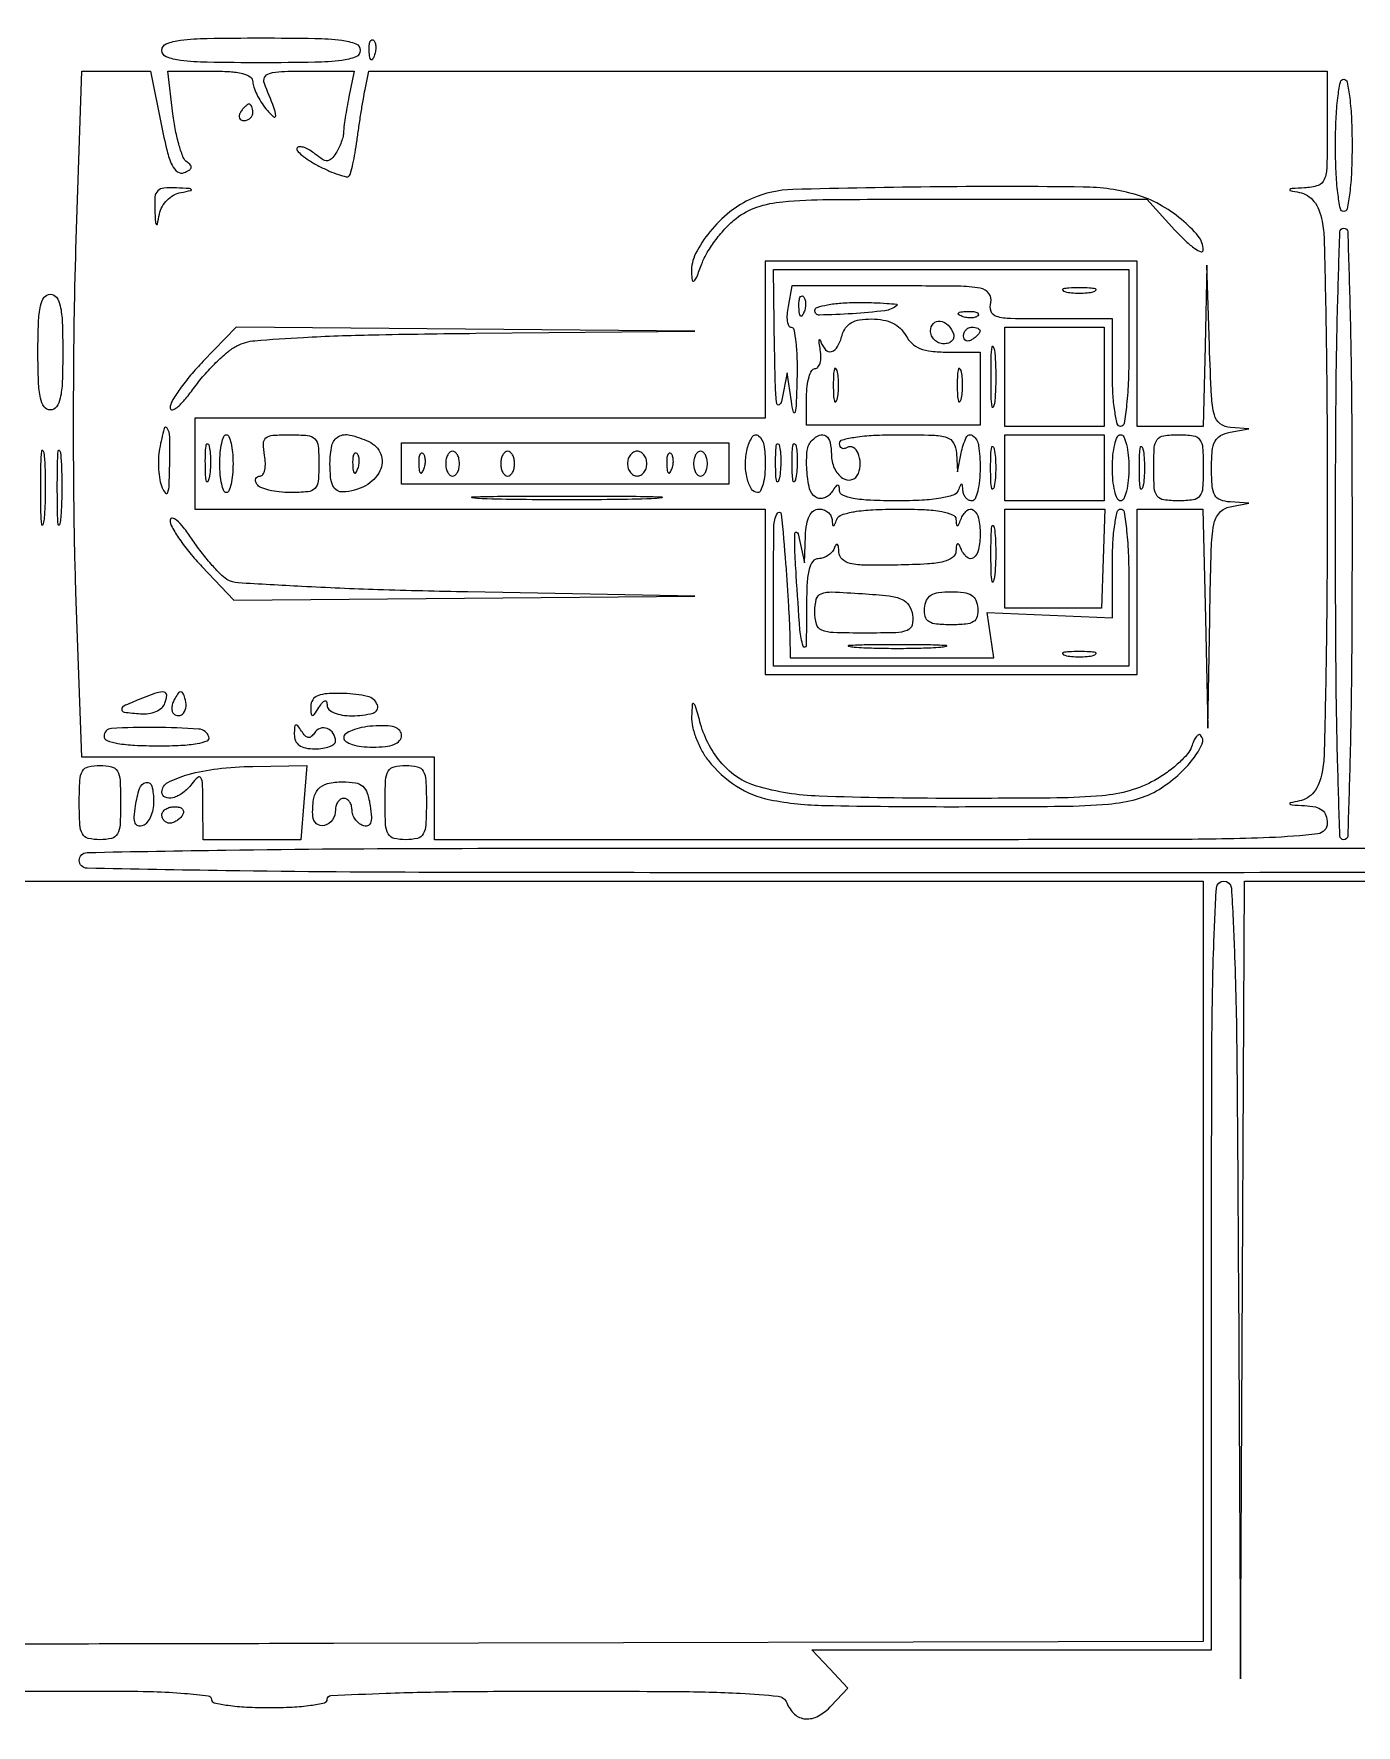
# Model space of a CAD drawing. Extents: x 23 to 255, y 40 to 184.
# Drawn here: x 217.04 to 230.58, y 97.62 to 114.93 of the extents above; entities that cross this region are included whole.
import ezdxf

# ---------------------------------------------------------------- set-up
doc = ezdxf.new("R2010")
doc.units = 0
doc.header["$MEASUREMENT"] = 0

msp = doc.modelspace()

# ---------------------------------------------------------------- linework, layer by layer
for points in [[(207.919475, 175.632891, 0.000007), (191.762556, 175.634099, 0.00002), (173.0434, 175.634494, 0.000013), (151.49745, 175.633531)], [(233.183027, 98.409313, 0.000031), (233.169312, 94.918107, 0.000635)], [(216.243824, 106.2576), (229.0122, 106.2576), (229.0122, 102.366767), (229.0122, 98.475934), (220.10805, 98.454017, -0.000274), (216.618851, 98.44734, -0.000385), (213.504253, 98.445481, -0.000225)], [(216.8298, 97.9668), (217.845, 97.9668, -0.006475), (218.265102, 97.961359, -0.014311), (218.58525, 97.943887, -0.00943), (218.82752, 97.91909, -0.379241), (218.8602, 97.8822, 0.350432), (218.887605, 97.8479, 0.020168), (219.0294, 97.821771, 0.022889), (219.219159, 97.803474, 0.01259), (219.4524, 97.7976, 0.01259), (219.685641, 97.803474, 0.022889), (219.8754, 97.821771, 0.020168), (220.017195, 97.8479, 0.350432), (220.0446, 97.8822, -0.400999), (220.082427, 97.921782, -0.002256), (220.648039, 97.944882, -0.006535), (221.372021, 97.961708, -0.002542), (222.373755, 97.9668, -0.00171), (223.634601, 97.962488, -0.010947), (224.273051, 97.944138, -0.013396), (224.660953, 97.914048, -0.282198), (224.749096, 97.846441, 0.116329), (224.827943, 97.730702, 0.170393), (224.940245, 97.682742, 0.144951), (225.072144, 97.712491, 0.077918), (225.204475, 97.816312), (225.374162, 97.998449), (225.190334, 98.194124), (225.006506, 98.3898), (227.051653, 98.3898), (229.0968, 98.3898), (229.0968, 102.3237, -0.000858), (229.100643, 104.562671, -0.007152), (229.118628, 105.576575, -0.007099), (229.146827, 106.186003, -0.396621), (229.222888, 106.2576, -0.396014), (229.299423, 106.185707, -0.00652), (229.331017, 105.547918, -0.006883), (229.354955, 104.49318, -0.000836), (229.371769, 102.17565), (229.394563, 98.0937), (229.414882, 102.17565), (229.4352, 106.2576), (232.385205, 106.2576)]]:
    msp.add_lwpolyline(points, format="xyb")
for points in [[(220.383, 114.7599, -0.308488), (220.337891, 114.693744, -0.062466), (220.19265, 114.656794, -0.027022), (219.918553, 114.637486, -0.004073), (219.3678, 114.633, -0.004073), (218.817047, 114.637486, -0.027022), (218.54295, 114.656794, -0.062466), (218.397709, 114.693744, -0.308488), (218.3526, 114.7599, -0.308488), (218.397709, 114.826056, -0.062466), (218.54295, 114.863006, -0.027022), (218.817047, 114.882314, -0.004073), (219.3678, 114.8868, -0.004073), (219.918553, 114.882314, -0.027022), (220.19265, 114.863006, -0.062466), (220.337891, 114.826056, -0.308488)], [(220.525391, 114.701737, -0.054073), (220.506648, 114.666487, -0.470617), (220.49123, 114.665028, -0.168741), (220.479274, 114.689711, -0.018894), (220.474279, 114.75285, -0.028489), (220.475209, 114.811747, -0.077125), (220.484576, 114.852354, -0.208169), (220.500197, 114.867797, -0.296942), (220.518713, 114.863887, -0.126455), (220.535061, 114.836229, -0.060344), (220.541758, 114.795172, -0.05415), (220.538592, 114.748003, -0.051402)], [(218.34512, 114.004241, 0.010118), (218.405183, 113.731091, 0.051158), (218.457005, 113.584082, 0.126952), (218.512753, 113.517043, 0.252936), (218.579234, 113.508414, 0.042112), (218.63062, 113.533273, 0.188086), (218.650876, 113.559147, 0.258288), (218.645023, 113.586193, 0.074777), (218.611257, 113.614798, -0.161686), (218.571731, 113.662048, -0.022523), (218.529689, 113.784393, -0.023848), (218.492203, 113.938738, -0.018175), (218.46548, 114.110625), (218.413632, 114.5484), (218.848416, 114.5484, -0.01504), (219.04726, 114.542417, -0.047341), (219.179004, 114.521864, -0.084688), (219.256577, 114.487375, -0.250945), (219.2832, 114.43767, 0.083991), (219.292302, 114.383867, 0.029443), (219.322506, 114.311227, 0.028257), (219.365796, 114.233727, 0.029455), (219.417006, 114.16272, 0.032796), (219.494814, 114.079076, 0.679866), (219.517026, 114.089485, 0.076457), (219.498615, 114.174121, 0.004424), (219.401049, 114.4215, -0.218703), (219.403909, 114.483486, -0.20514), (219.453002, 114.523955, -0.062473), (219.576382, 114.543859, -0.008791), (219.834624, 114.5484), (220.31955, 114.5484), (220.266675, 114.284025, 0.005801), (220.246338, 114.175829, 0.006164), (220.228951, 114.069352, 0.005895), (220.216203, 113.977388, 0.028094), (220.212505, 113.924475, -0.057998), (220.206638, 113.879418, -0.025226), (220.189013, 113.821579, -0.024552), (220.16387, 113.761325, -0.029949), (220.134352, 113.70784, -0.050068), (220.088152, 113.648827, -0.193279), (220.04657, 113.630024, -0.155448), (219.997519, 113.643368, -0.029681), (219.922103, 113.698746, 0.036519), (219.866738, 113.738247, 0.052534), (219.812348, 113.763969, 0.06606), (219.766701, 113.773453, 0.217933), (219.738594, 113.762994, 0.385045), (219.737209, 113.735483, 0.04587), (219.783783, 113.688069, 0.036164), (219.860073, 113.632403, 0.020205), (219.96, 113.5755, 0.015828), (220.066037, 113.524853, 0.023937), (220.16153, 113.488244, 0.020783), (220.239241, 113.466179, 0.260807), (220.26758, 113.47418, 0.132566), (220.284551, 113.503697, 0.009278), (220.307429, 113.597328, 0.012632), (220.330109, 113.711657, 0.009156), (220.349798, 113.839968, -0.003294), (220.369522, 113.979395, -0.002743), (220.392277, 114.127344, -0.002768), (220.414602, 114.262561, -0.007514), (220.432392, 114.35805), (220.470824, 114.5484), (225.376012, 114.5484), (230.2812, 114.5484), (230.2812, 113.9562, -0.005523), (230.276913, 113.568112, -0.086648), (230.25133, 113.438555, -0.226752), (230.186912, 113.377695, -0.065485), (230.04855, 113.352479, 0.003178), (229.921705, 113.345389, 0.16969), (229.899678, 113.336119, 0.608578), (229.902523, 113.325301, 0.006697), (229.996599, 113.30556, -0.088997), (230.079158, 113.273446, -0.088926), (230.145429, 113.214627, -0.074817), (230.195268, 113.127211, -0.04288), (230.229249, 113.010406, -0.043338), (230.249999, 112.823849, -0.001431), (230.265939, 112.075203, -0.002719), (230.277427, 111.190876, -0.001888), (230.2812, 110.1915, -0.001888), (230.277427, 109.192124, -0.002719), (230.265939, 108.307797, -0.001431), (230.249999, 107.559151, -0.043338), (230.229249, 107.372594, -0.04288), (230.195268, 107.255789, -0.074817), (230.145429, 107.168373, -0.088926), (230.079158, 107.109554, -0.088997), (229.996599, 107.07744, 0.006697), (229.902523, 107.057699, 0.608578), (229.899678, 107.046881, 0.16969), (229.921705, 107.037611, 0.003178), (230.04855, 107.030521, -0.039109), (230.159747, 107.016248, -0.11414), (230.229529, 106.98398, -0.146811), (230.267953, 106.930023, -0.082006), (230.2812, 106.8498, -0.379787), (230.184881, 106.741284, -0.020486), (229.689, 106.702533, -0.008759), (228.717334, 106.683581, -0.000496), (225.7128, 106.6806), (221.1444, 106.6806), (221.1444, 107.1036), (221.1444, 107.5266), (219.338283, 107.5266), (217.532166, 107.5266), (217.472779, 109.214675, -0.005666), (217.45424, 109.992362, -0.003135), (217.448319, 110.942333, -0.003125), (217.454372, 111.9051, -0.005026), (217.472908, 112.725575), (217.532425, 114.5484), (217.884692, 114.5484), (218.236959, 114.5484)], [(230.535, 113.787, -0.010616), (230.529255, 113.516434, -0.020476), (230.511206, 113.30055, -0.01702), (230.485409, 113.139046, -0.358912), (230.4504, 113.1102, -0.358912), (230.415391, 113.139046, -0.01702), (230.389594, 113.30055, -0.020476), (230.371545, 113.516434, -0.010616), (230.3658, 113.787, -0.010616), (230.371545, 114.057566, -0.020476), (230.389594, 114.27345, -0.01702), (230.415391, 114.434954, -0.358912), (230.4504, 114.4638, -0.358912), (230.485409, 114.434954, -0.01702), (230.511206, 114.27345, -0.020476), (230.529255, 114.057566, -0.010616)], [(219.1563, 114.1254, 0.082592), (219.143059, 114.093074, 0.161196), (219.145691, 114.065651, 0.182303), (219.163579, 114.047423, 0.108972), (219.193607, 114.0408, 0.093332), (219.227807, 114.04724, 0.09642), (219.256882, 114.065651, 0.099167), (219.276342, 114.09312, 0.105053), (219.2832, 114.1254, 0.042167), (219.280464, 114.157789, 0.061769), (219.272241, 114.185149, 0.081139), (219.260159, 114.203701, 0.210953), (219.245893, 114.21, 0.151918), (219.228065, 114.204455, 0.038439), (219.204186, 114.185149, 0.035638), (219.179057, 114.157783, 0.029505)], [(218.279521, 113.13135, 0.002594), (218.286792, 112.998475, 0.183402), (218.295721, 112.978621, 0.594052), (218.3061, 112.981681, 0.005028), (218.327023, 113.083848, -0.079048), (218.354628, 113.159539, -0.069592), (218.405305, 113.226695, -0.069592), (218.472461, 113.277372, -0.079048), (218.548152, 113.304977, 0.005028), (218.650319, 113.3259, 0.594052), (218.653379, 113.336279, 0.183402), (218.633525, 113.345208, 0.002594), (218.50065, 113.352479, 0.032745), (218.372378, 113.350428, 0.177826), (218.3103, 113.3217, 0.177826), (218.281572, 113.259622, 0.032745)], [(224.394325, 113.243749, 0.066314), (224.165976, 113.105912, 0.052346), (223.960602, 112.902698, 0.055133), (223.815864, 112.679808, 0.126095), (223.773436, 112.485441, 0.031151), (223.781077, 112.407911, 0.58299), (223.799519, 112.401082, 0.122576), (223.826704, 112.438693, 0.00682), (223.879186, 112.574693, -0.046529), (223.935367, 112.691699, -0.026434), (224.023273, 112.822004, -0.026197), (224.126571, 112.944962, -0.038869), (224.230232, 113.039993, -0.084423), (224.442931, 113.155046, -0.059854), (224.708953, 113.211145, -0.020552), (225.176385, 113.23321, -0.001518), (226.457482, 113.2371), (228.433001, 113.2371), (228.722601, 112.921092, 0.016448), (228.833886, 112.807403, 0.03676), (228.92713, 112.730492, 0.074051), (228.988949, 112.699216, 0.51154), (229.0122, 112.715995, 0.174586), (228.961188, 112.857638, 0.047168), (228.789774, 113.028969, 0.045684), (228.563179, 113.183853, 0.057308), (228.328355, 113.28142, 0.067056), (227.782433, 113.361355, 0.005263), (226.309711, 113.362756, 0.004158), (224.809537, 113.335912, 0.096407)], [(230.535, 109.8108, -0.001852), (230.529977, 108.454295, -0.004904), (230.513278, 107.4843, -0.001303), (230.490615, 106.719539, -0.404804), (230.4504, 106.6806, -0.404804), (230.410185, 106.719539, -0.001303), (230.387522, 107.4843, -0.004904), (230.370823, 108.454295, -0.001852), (230.3658, 109.8108, -0.001852), (230.370823, 111.167305, -0.004904), (230.387522, 112.1373, -0.001303), (230.410185, 112.902061, -0.404804), (230.4504, 112.941, -0.404804), (230.490615, 112.902061, -0.001303), (230.513278, 112.1373, -0.004904), (230.529977, 111.167305, -0.001852)], [(224.5284, 111.7989), (224.5284, 110.9952), (221.6097, 110.9952), (218.691, 110.9952), (218.691, 110.5299), (218.691, 110.0646), (221.6097, 110.0646), (224.5284, 110.0646), (224.5284, 109.2186), (224.5284, 108.3726), (226.4319, 108.3726), (228.3354, 108.3726), (228.3354, 109.2186), (228.3354, 110.0646), (228.671344, 110.0646), (229.007289, 110.0646), (229.03357, 108.94365), (229.059852, 107.8227), (229.078326, 108.937766, -0.002648), (229.093971, 109.65329, -0.03807), (229.120176, 109.906162, -0.13603), (229.178665, 110.027315, -0.166604), (229.28715, 110.089495), (229.4775, 110.126158), (229.28715, 110.137679, -0.07254), (229.186832, 110.158566, -0.180764), (229.13079, 110.206519, -0.108448), (229.103528, 110.298106, -0.018316), (229.0968, 110.481716, -0.020745), (229.104234, 110.660824, -0.098589), (229.132389, 110.758917, -0.152857), (229.189093, 110.816303, -0.074571), (229.28715, 110.850895), (229.4775, 110.887558), (229.290214, 110.899079, -0.149183), (229.185191, 110.938325, -0.167913), (229.12595, 111.027907, -0.050509), (229.0967, 111.220639, -0.004043), (229.075269, 111.73545), (229.047612, 112.5603), (229.029906, 111.73545), (229.0122, 110.9106), (228.6738, 110.9106), (228.3354, 110.9106), (228.3354, 111.7566), (228.3354, 112.6026), (226.4319, 112.6026), (224.5284, 112.6026)], [(228.2508, 111.7143, -0.008575), (228.245198, 111.387693, -0.017647), (228.227424, 111.132675, -0.013417), (228.202055, 110.941178, -0.368504), (228.1662, 110.9106, -0.345347), (228.132315, 110.937173, -0.022017), (228.106004, 111.069225, -0.024301), (228.087552, 111.245906, -0.013867), (228.0816, 111.4605), (228.0816, 112.0104), (227.437233, 112.0104, -0.004828), (227.040223, 112.014233, -0.063962), (226.895634, 112.035651, -0.2459), (226.840597, 112.087653, -0.14789), (226.837113, 112.1796, 0.233497), (226.818045, 112.272237, 0.187311), (226.72958, 112.325108, 0.039544), (226.502921, 112.345406, 0.002566), (225.841642, 112.3488), (224.801925, 112.3488), (224.761494, 112.1373, 0.031701), (224.751267, 112.056238, 0.053628), (224.754345, 111.987928, 0.076393), (224.769002, 111.941319, 0.285831), (224.793932, 111.9258, -0.36254), (224.822079, 111.902302, -0.016964), (224.841418, 111.77048, -0.021402), (224.853206, 111.599771, -0.012937), (224.853261, 111.39705, -0.00325), (224.845078, 111.142234, -0.050417), (224.832935, 111.055656, -0.786055), (224.817345, 111.055682, -0.022798), (224.796303, 111.1644), (224.752884, 111.4605), (224.694079, 111.1644, -0.222118), (224.669464, 111.130865, -0.526903), (224.646925, 111.142296, -0.025512), (224.632003, 111.327265, -0.003997), (224.624137, 111.69315), (224.613, 112.518), (226.4319, 112.518), (228.2508, 112.518)], [(217.3374, 111.672, -0.008455), (217.332231, 111.366326, -0.044348), (217.311718, 111.19965, -0.103378), (217.272756, 111.111724, -0.241448), (217.2105, 111.0798, -0.241448), (217.148244, 111.111724, -0.103378), (217.109282, 111.19965, -0.044348), (217.088769, 111.366326, -0.008455), (217.0836, 111.672, -0.008455), (217.088769, 111.977674, -0.044348), (217.109282, 112.14435, -0.103378), (217.148244, 112.232276, -0.241448), (217.2105, 112.2642, -0.241448), (217.272756, 112.232276, -0.103378), (217.311718, 112.14435, -0.044348), (217.332231, 111.977674, -0.008455)], [(224.924591, 112.079137, -0.054073), (224.905848, 112.043887, -0.470617), (224.89043, 112.042428, -0.168741), (224.878474, 112.067111, -0.018894), (224.873479, 112.13025, -0.028489), (224.874409, 112.189147, -0.077125), (224.883776, 112.229754, -0.208169), (224.899397, 112.245197, -0.296942), (224.917913, 112.241287, -0.126455), (224.934261, 112.213629, -0.060344), (224.940958, 112.172572, -0.05415), (224.937792, 112.125403, -0.051402)], [(225.87495, 112.149218, -0.149147), (225.751973, 112.094999, -0.014132), (225.420482, 112.064791, -0.010138), (225.083147, 112.0505, -0.420691), (225.036, 112.096618, -0.327908), (225.05981, 112.129021, -0.028944), (225.164398, 112.155224, -0.029047), (225.305549, 112.173611, -0.017866), (225.4731, 112.1796, -0.006531), (225.638346, 112.177442, -0.012335), (225.771447, 112.170675, -0.009336), (225.871236, 112.161254, -0.65425)], [(227.59515, 112.290483, 0.039571), (227.662599, 112.278452, 0.024357), (227.7432, 112.274524, 0.024357), (227.823801, 112.278452, 0.039571), (227.89125, 112.290483, 0.161593), (227.913173, 112.304722, 0.542911), (227.908831, 112.317808, 0.052887), (227.849118, 112.326828, 0.011065), (227.7432, 112.329173, 0.011065), (227.637282, 112.326828, 0.052887), (227.577569, 112.317808, 0.542911), (227.573227, 112.304722, 0.161593)], [(225.9666, 111.8412, 0.084534), (226.028349, 111.761648, 0.091245), (226.111465, 111.709529, 0.067943), (226.227588, 111.680814, 0.026691), (226.392577, 111.672), (226.728, 111.672), (226.728, 111.298481), (226.728, 110.924961), (225.8397, 110.923605), (224.9514, 110.92225), (224.9514, 111.212525, -0.028113), (224.957658, 111.323745, -0.044099), (224.976725, 111.417532, -0.054885), (225.004394, 111.483275, -0.272127), (225.037612, 111.5028, 0.229037), (225.068041, 111.51751, 0.09798), (225.089223, 111.558715, 0.068611), (225.098051, 111.620245, 0.042497), (225.092246, 111.69315, -0.007506), (225.081979, 111.761372, -0.047182), (225.08057, 111.796521, -0.714548), (225.086511, 111.798202, -0.069143), (225.096838, 111.77775, 0.102904), (225.145517, 111.695544, 0.286189), (225.207413, 111.678173, 0.199036), (225.269249, 111.727853, 0.061394), (225.314313, 111.8412, -0.08656), (225.350028, 111.91939, -0.115597), (225.40749, 111.971803, -0.090463), (225.493656, 112.001207, -0.037123), (225.617303, 112.0104, -0.044406), (225.736045, 111.999833, -0.068502), (225.833917, 111.968017, -0.077785), (225.91057, 111.914859, -0.079616)], [(226.705088, 112.043888, -0.126455), (226.677429, 112.027539, -0.060344), (226.636372, 112.020842, -0.05415), (226.589203, 112.024008, -0.051402), (226.542938, 112.037209, -0.054073), (226.507687, 112.055952, -0.470617), (226.506228, 112.07137, -0.168741), (226.530911, 112.083326, -0.018894), (226.59405, 112.088321, -0.028489), (226.652947, 112.087391, -0.077125), (226.693554, 112.078024, -0.208169), (226.708997, 112.062403, -0.296942)], [(218.775506, 111.577199, 0.017107), (218.645969, 111.434245, 0.021521), (218.536577, 111.29299, 0.020276), (218.45644, 111.16943, 0.134509), (218.4372, 111.099206, 0.477299), (218.459394, 111.081252, 0.122253), (218.507557, 111.104743, 0.044038), (218.584565, 111.181708, 0.017441), (218.676712, 111.299757, -0.022129), (218.783432, 111.433864, -0.019512), (218.90598, 111.563987, -0.019962), (219.025788, 111.6726, -0.054468), (219.120862, 111.735938, -0.098934), (219.302371, 111.788452, -0.007995), (219.800351, 111.822572, -0.008049), (220.511596, 111.848417, -0.002588), (221.5674, 111.864305), (223.8093, 111.886433), (221.461556, 111.906117), (219.113812, 111.9258)], [(226.454813, 111.857063, -0.134046), (226.456926, 111.818843, -0.144529), (226.439115, 111.786111, -0.119977), (226.403019, 111.764149, -0.077096), (226.35435, 111.7566, -0.099038), (226.30323, 111.766826, -0.097945), (226.259748, 111.795948, -0.097945), (226.230626, 111.83943, -0.099038), (226.2204, 111.89055, -0.190724), (226.249754, 111.964705, -0.244413), (226.317998, 111.988656, -0.165501), (226.4, 111.947009, -0.113253)], [(226.728, 111.888493, -0.151918), (226.722455, 111.870665, -0.038439), (226.703149, 111.846786, -0.035638), (226.675783, 111.821657, -0.029505), (226.6434, 111.7989, -0.082592), (226.611074, 111.785659, -0.161196), (226.583651, 111.788291, -0.182303), (226.565423, 111.806179, -0.108972), (226.5588, 111.836207, -0.093332), (226.56524, 111.870407, -0.09642), (226.583651, 111.899482, -0.099167), (226.61112, 111.918942, -0.105053), (226.6434, 111.9258, -0.042167), (226.675789, 111.923064, -0.061769), (226.703149, 111.914841, -0.081139), (226.721701, 111.902759, -0.210953)], [(226.873799, 111.14325, -0.108536), (226.861356, 111.10804, -0.707215), (226.849701, 111.1106, -0.025693), (226.84172, 111.221119, -0.005179), (226.839678, 111.4182, -0.005179), (226.84172, 111.615281, -0.025693), (226.849701, 111.7258, -0.707215), (226.861356, 111.72836, -0.108536), (226.873799, 111.69315, -0.019375), (226.884431, 111.567962, -0.011494), (226.887874, 111.4182, -0.011494), (226.884431, 111.268438, -0.019375)], [(225.224827, 111.3336, 0.011065), (225.227172, 111.227682, 0.052887), (225.236192, 111.167969, 0.542911), (225.249278, 111.163627, 0.161593), (225.263517, 111.18555, 0.039571), (225.275548, 111.252999, 0.024357), (225.279476, 111.3336, 0.024357), (225.275548, 111.414201, 0.039571), (225.263517, 111.48165, 0.161593), (225.249278, 111.503573, 0.542911), (225.236192, 111.499231, 0.052887), (225.227172, 111.439518, 0.011065)], [(226.493827, 111.3336, 0.011065), (226.496172, 111.227682, 0.052887), (226.505192, 111.167969, 0.542911), (226.518278, 111.163627, 0.161593), (226.532517, 111.18555, 0.039571), (226.544548, 111.252999, 0.024357), (226.548476, 111.3336, 0.024357), (226.544548, 111.414201, 0.039571), (226.532517, 111.48165, 0.161593), (226.518278, 111.503573, 0.542911), (226.505192, 111.499231, 0.052887), (226.496172, 111.439518, 0.011065)], [(218.328826, 110.68305, 0.037151), (218.317328, 110.583168, 0.026912), (218.318836, 110.471142, 0.027373), (218.331934, 110.364319, 0.052043), (218.355901, 110.2812, 0.084402), (218.388531, 110.228351, 0.578542), (218.412187, 110.233139, 0.070656), (218.426591, 110.311841, 0.006648), (218.431838, 110.50875, 0.006661), (218.431844, 110.80596, 0.130859), (218.407348, 110.893269, 0.668365), (218.374798, 110.888638, 0.015557)], [(219.08016, 110.5299, -0.021551), (219.075266, 110.416414, -0.034644), (219.060279, 110.320779, -0.038545), (219.038751, 110.251619, -0.307141), (219.01248, 110.2338, -0.307141), (218.986209, 110.251619, -0.038545), (218.964681, 110.320779, -0.034644), (218.949694, 110.416414, -0.021551), (218.9448, 110.5299, -0.021551), (218.949694, 110.643386, -0.034644), (218.964681, 110.739021, -0.038545), (218.986209, 110.808181, -0.307141), (219.01248, 110.826, -0.307141), (219.038751, 110.808181, -0.038545), (219.060279, 110.739021, -0.034644), (219.075266, 110.643386, -0.021551)], [(219.96, 110.5299, -0.021784), (219.952179, 110.350472, -0.174173), (219.918057, 110.276463, -0.177507), (219.844986, 110.241835, -0.022802), (219.668893, 110.2338, -0.026918), (219.553612, 110.240011, -0.033489), (219.447939, 110.258651, -0.035556), (219.364303, 110.285686, -0.159713), (219.3255, 110.3184, -0.076066), (219.311755, 110.350752, -0.153298), (219.313245, 110.378149, -0.186707), (219.329403, 110.396286, -0.119034), (219.357205, 110.403, 0.256799), (219.386369, 110.419036, 0.088429), (219.405257, 110.465128, 0.061214), (219.411441, 110.533463, 0.036857), (219.402843, 110.6145, -0.040917), (219.391015, 110.735312, -0.229555), (219.417647, 110.792551, -0.155323), (219.487421, 110.820084, -0.016915), (219.662245, 110.826, -0.021571), (219.843536, 110.818175, -0.175866), (219.917582, 110.783818, -0.176966), (219.952105, 110.710079, -0.021897)], [(220.469377, 110.756604, -0.19614), (220.592768, 110.627603, -0.214694), (220.584642, 110.45541, -0.152892), (220.435679, 110.302878, -0.112836), (220.20675, 110.239746, -0.14693), (220.145152, 110.255305, -0.150908), (220.103093, 110.302109, -0.084394), (220.079539, 110.389207, -0.023936), (220.0728, 110.5299, -0.054021), (220.092942, 110.715781, -0.211995), (220.159645, 110.806563, -0.192877), (220.276876, 110.822873, -0.044386)], [(224.5284, 110.5299, -0.025013), (224.52272, 110.416431, -0.03972), (224.505371, 110.320779, -0.047388), (224.480303, 110.25285, -0.288248), (224.450003, 110.2338, -0.267188), (224.387049, 110.270028, -0.072922), (224.342759, 110.380639, -0.059901), (224.3256, 110.528399, -0.057723), (224.343537, 110.67795, -0.078433), (224.395986, 110.805101, -0.452067), (224.459127, 110.816192, -0.187114), (224.513369, 110.72267, -0.038927)], [(225.2052, 110.623551, 0.107391), (225.23552, 110.484014, 0.133572), (225.320076, 110.38229, 0.225762), (225.413835, 110.366422, 0.240144), (225.481836, 110.429492, 0.090644), (225.500131, 110.535526, 0.099886), (225.478533, 110.637328, 0.156698), (225.428031, 110.69502, 0.280656), (225.367174, 110.694634, -0.092807), (225.337648, 110.683233, -0.171257), (225.312529, 110.687179, -0.174358), (225.295748, 110.705911, -0.096615), (225.2898, 110.736407, -0.340218), (225.318961, 110.774303, -0.027234), (225.450749, 110.80165, -0.025661), (225.637768, 110.820195, -0.011882), (225.882, 110.826, -0.006303), (226.245148, 110.821422, -0.070169), (226.387686, 110.79764, -0.19575), (226.455794, 110.741195, -0.108344), (226.485721, 110.63565), (226.497242, 110.4453), (226.533905, 110.63565, -0.060978), (226.586657, 110.799157, -0.479524), (226.653752, 110.815764, -0.198535), (226.712626, 110.714634, -0.033819), (226.728, 110.4876, -0.023598), (226.721876, 110.357913, -0.037669), (226.703149, 110.248605, -0.04382), (226.676151, 110.170439, -0.295869), (226.6434, 110.1492, -0.121561), (226.610608, 110.157292, -0.093986), (226.581689, 110.180264, -0.085274), (226.561047, 110.214549, -0.077337), (226.552121, 110.25495, 0.011437), (226.547358, 110.310227, 0.382689), (226.538244, 110.3184, 0.295955), (226.526482, 110.31077, 0.009076), (226.502771, 110.25495, -0.219708), (226.452623, 110.207788, -0.038846), (226.324085, 110.175715, -0.029834), (226.135296, 110.155394, -0.011894), (225.87495, 110.1492, -0.010289), (225.604405, 110.154768, -0.034327), (225.427933, 110.174219, -0.056655), (225.321009, 110.206312, -0.296715), (225.288505, 110.25495, 0.039658), (225.284377, 110.299923, 0.406169), (225.270635, 110.309908, 0.201371), (225.249654, 110.297312, 0.017021), (225.213363, 110.244111, -0.078477), (225.178058, 110.203959, -0.089711), (225.13358, 110.178847, -0.099558), (225.087012, 110.172447, -0.123544), (225.045459, 110.185654, -0.199968), (224.982401, 110.273518, -0.040864), (224.953966, 110.466779, -0.041456), (224.957606, 110.663906, -0.172704), (225.0078, 110.7696, -0.09939), (225.085241, 110.821146, -0.26231), (225.149064, 110.813196, -0.182158), (225.192033, 110.746665, -0.053322)], [(228.2508, 110.4876, -0.023598), (228.244676, 110.357913, -0.037669), (228.225949, 110.248605, -0.04382), (228.198951, 110.170439, -0.295869), (228.1662, 110.1492, -0.295869), (228.133449, 110.170439, -0.04382), (228.106451, 110.248605, -0.037669), (228.087724, 110.357913, -0.023598), (228.0816, 110.4876, -0.023598), (228.087724, 110.617287, -0.037669), (228.106451, 110.726595, -0.04382), (228.133449, 110.804761, -0.295869), (228.1662, 110.826, -0.295869), (228.198951, 110.804761, -0.04382), (228.225949, 110.726595, -0.037669), (228.244676, 110.617287, -0.023598)], [(229.0122, 110.4876, -0.015744), (229.005703, 110.281314, -0.14616), (228.975188, 110.19855, -0.200505), (228.908627, 110.159414, -0.033956), (228.7584, 110.1492, -0.033956), (228.608173, 110.159414, -0.200505), (228.541613, 110.19855, -0.14616), (228.511097, 110.281314, -0.015744), (228.5046, 110.4876, -0.015744), (228.511097, 110.693886, -0.14616), (228.541613, 110.77665, -0.200505), (228.608173, 110.815786, -0.033956), (228.7584, 110.826, -0.033956), (228.908627, 110.815786, -0.200505), (228.975188, 110.77665, -0.14616), (229.005703, 110.693886, -0.015744)], [(217.145654, 109.961086, -0.057523), (217.133646, 109.903187, -0.807686), (217.122541, 109.904385, -0.022011), (217.114702, 110.033744, -0.003921), (217.112602, 110.2761, -0.004138), (217.114413, 110.519171, -0.018464), (217.121916, 110.661555, -0.661512), (217.133238, 110.665211, -0.153636), (217.145095, 110.637886, -0.016947), (217.15547, 110.49128, -0.008983), (217.158893, 110.309133, -0.00893), (217.155714, 110.122537, -0.013671)], [(217.314854, 109.961086, -0.057523), (217.302846, 109.903187, -0.807686), (217.291741, 109.904385, -0.022011), (217.283902, 110.033744, -0.003921), (217.281802, 110.2761, -0.004138), (217.283613, 110.519171, -0.018464), (217.291116, 110.661555, -0.661512), (217.302438, 110.665211, -0.153636), (217.314295, 110.637886, -0.016947), (217.32467, 110.49128, -0.008983), (217.328093, 110.309133, -0.00893), (217.324914, 110.122537, -0.013671)], [(218.835434, 110.382836, -0.082665), (218.821572, 110.345435, -0.67161), (218.808948, 110.34711, -0.053901), (218.799697, 110.409015, -0.008901), (218.796935, 110.5299, -0.009782), (218.798702, 110.651591, -0.038992), (218.807038, 110.725695, -0.417468), (218.819912, 110.734312, -0.285845), (218.833727, 110.721236, -0.041951), (218.845901, 110.651235, -0.020826), (218.85011, 110.561168, -0.020511), (218.846716, 110.466851, -0.028254)], [(220.305079, 110.52285, 0.018894), (220.310074, 110.459711, 0.168741), (220.32203, 110.435028, 0.470617), (220.337448, 110.436487, 0.054073), (220.356191, 110.471737, 0.051402), (220.369392, 110.518003, 0.05415), (220.372558, 110.565172, 0.060344), (220.365861, 110.606229, 0.126455), (220.349513, 110.633887, 0.296942), (220.330997, 110.637797, 0.208169), (220.315376, 110.622354, 0.077125), (220.306009, 110.581747, 0.028489)], [(220.981879, 110.52285, 0.018894), (220.986874, 110.459711, 0.168741), (220.99883, 110.435028, 0.470617), (221.014248, 110.436487, 0.054073), (221.032991, 110.471737, 0.051402), (221.046192, 110.518003, 0.05415), (221.049358, 110.565172, 0.060344), (221.042661, 110.606229, 0.126455), (221.026313, 110.633887, 0.296942), (221.007797, 110.637797, 0.208169), (220.992176, 110.622354, 0.077125), (220.982809, 110.581747, 0.028489)], [(221.2572, 110.5299, 0.053595), (221.262419, 110.481351, 0.073362), (221.277909, 110.440277, 0.093122), (221.300798, 110.412703, 0.17482), (221.3277, 110.403, 0.17482), (221.354602, 110.412703, 0.093122), (221.377491, 110.440277, 0.073362), (221.392981, 110.481351, 0.053595), (221.3982, 110.5299, 0.053595), (221.392981, 110.578449, 0.073362), (221.377491, 110.619523, 0.093122), (221.354602, 110.647097, 0.17482), (221.3277, 110.6568, 0.17482), (221.300798, 110.647097, 0.093122), (221.277909, 110.619523, 0.073362), (221.262419, 110.578449, 0.053595)], [(221.8212, 110.5299, 0.053595), (221.826419, 110.481351, 0.073362), (221.841909, 110.440277, 0.093122), (221.864798, 110.412703, 0.17482), (221.8917, 110.403, 0.17482), (221.918602, 110.412703, 0.093122), (221.941491, 110.440277, 0.073362), (221.956981, 110.481351, 0.053595), (221.9622, 110.5299, 0.053595), (221.956981, 110.578449, 0.073362), (221.941491, 110.619523, 0.093122), (221.918602, 110.647097, 0.17482), (221.8917, 110.6568, 0.17482), (221.864798, 110.647097, 0.093122), (221.841909, 110.619523, 0.073362), (221.826419, 110.578449, 0.053595)], [(223.1184, 110.5299, 0.076226), (223.125834, 110.481418, 0.089419), (223.147393, 110.440277, 0.100747), (223.179459, 110.412774, 0.127718), (223.2171, 110.403, 0.127718), (223.254741, 110.412774, 0.100747), (223.286807, 110.440277, 0.089419), (223.308366, 110.481418, 0.076226), (223.3158, 110.5299, 0.076226), (223.308366, 110.578382, 0.089419), (223.286807, 110.619523, 0.100747), (223.254741, 110.647026, 0.127718), (223.2171, 110.6568, 0.127718), (223.179459, 110.647026, 0.100747), (223.147393, 110.619523, 0.089419), (223.125834, 110.578382, 0.076226)], [(223.519879, 110.52285, 0.018894), (223.524874, 110.459711, 0.168741), (223.53683, 110.435028, 0.470617), (223.552248, 110.436487, 0.054073), (223.570991, 110.471737, 0.051402), (223.584192, 110.518003, 0.05415), (223.587358, 110.565172, 0.060344), (223.580661, 110.606229, 0.126455), (223.564313, 110.633887, 0.296942), (223.545797, 110.637797, 0.208169), (223.530176, 110.622354, 0.077125), (223.520809, 110.581747, 0.028489)], [(223.7952, 110.5299, 0.053595), (223.800419, 110.481351, 0.073362), (223.815909, 110.440277, 0.093122), (223.838798, 110.412703, 0.17482), (223.8657, 110.403, 0.17482), (223.892602, 110.412703, 0.093122), (223.915491, 110.440277, 0.073362), (223.930981, 110.481351, 0.053595), (223.9362, 110.5299, 0.053595), (223.930981, 110.578449, 0.073362), (223.915491, 110.619523, 0.093122), (223.892602, 110.647097, 0.17482), (223.8657, 110.6568, 0.17482), (223.838798, 110.647097, 0.093122), (223.815909, 110.619523, 0.073362), (223.800419, 110.578449, 0.053595)], [(224.672834, 110.382836, -0.082665), (224.658972, 110.345435, -0.67161), (224.646348, 110.34711, -0.053901), (224.637097, 110.409015, -0.008901), (224.634335, 110.5299, -0.009782), (224.636102, 110.651591, -0.038992), (224.644438, 110.725695, -0.417468), (224.657312, 110.734312, -0.285845), (224.671127, 110.721236, -0.041951), (224.683301, 110.651235, -0.020826), (224.68751, 110.561168, -0.020511), (224.684116, 110.466851, -0.028254)], [(224.842034, 110.382836, -0.082665), (224.828172, 110.345435, -0.67161), (224.815548, 110.34711, -0.053901), (224.806297, 110.409015, -0.008901), (224.803535, 110.5299, -0.009782), (224.805302, 110.651591, -0.038992), (224.813638, 110.725695, -0.417468), (224.826512, 110.734312, -0.285845), (224.840327, 110.721236, -0.041951), (224.852501, 110.651235, -0.020826), (224.85671, 110.561168, -0.020511), (224.853316, 110.466851, -0.028254)], [(226.872305, 110.29725, -0.142433), (226.858875, 110.271022, -0.611425), (226.846412, 110.274646, -0.039503), (226.837847, 110.351268, -0.008087), (226.835642, 110.4876, -0.008087), (226.837847, 110.623932, -0.039503), (226.846412, 110.700554, -0.611425), (226.858875, 110.704178, -0.142433), (226.872305, 110.67795, -0.029693), (226.883719, 110.59126, -0.017887), (226.887429, 110.4876, -0.017887), (226.883719, 110.38394, -0.029693)], [(228.395105, 110.29725, -0.142433), (228.381675, 110.271022, -0.611425), (228.369212, 110.274646, -0.039503), (228.360647, 110.351268, -0.008087), (228.358442, 110.4876, -0.008087), (228.360647, 110.623932, -0.039503), (228.369212, 110.700554, -0.611425), (228.381675, 110.704178, -0.142433), (228.395105, 110.67795, -0.029693), (228.406519, 110.59126, -0.017887), (228.410229, 110.4876, -0.017887), (228.406519, 110.38394, -0.029693)], [(223.36515, 110.170699, -0.004979), (222.970393, 110.162151, -0.002923), (222.498, 110.159389, -0.002923), (222.025607, 110.162151, -0.004979), (221.63085, 110.170699, -0.032133), (221.527271, 110.180657, -0.908465), (221.527876, 110.190062, -0.006588), (221.8761, 110.196482, -0.001314), (222.498, 110.198116, -0.001314), (223.1199, 110.196482, -0.006588), (223.468124, 110.190062, -0.908465), (223.468729, 110.180657, -0.032133)], [(218.4372, 109.953068, 0.128802), (218.456199, 109.88054, 0.021512), (218.532757, 109.757171, 0.022346), (218.637953, 109.616795, 0.018163), (218.762501, 109.475962), (219.087802, 109.134), (221.448551, 109.153132), (223.8093, 109.172264), (221.4828, 109.216582, -0.003136), (220.562893, 109.239879, -0.005169), (219.78573, 109.272484, -0.002148), (219.132704, 109.309461, -0.123098), (219.018556, 109.3455, -0.060774), (218.951197, 109.399105, -0.015421), (218.856119, 109.501909, -0.015495), (218.754035, 109.626979, -0.015114), (218.659006, 109.759156, 0.017674), (218.573497, 109.876816, 0.047185), (218.50226, 109.952053, 0.147601), (218.458614, 109.971823, 0.453494)], [(224.737091, 109.507207, -0.002575), (224.752109, 109.298675, -0.002421), (224.765312, 109.085665, -0.002407), (224.775194, 108.896698, -0.008365), (224.778948, 108.77445), (224.7822, 108.5418), (225.825048, 108.5418), (226.867896, 108.5418), (226.833557, 108.77445), (226.799218, 109.0071), (227.440409, 108.979266), (228.0816, 108.951433), (228.0816, 109.508016, -0.013649), (228.087539, 109.725556, -0.024068), (228.105965, 109.904304, -0.021712), (228.132247, 110.03789, -0.346193), (228.1662, 110.0646, -0.368504), (228.202055, 110.034022, -0.013417), (228.227424, 109.842525, -0.017647), (228.245198, 109.587507, -0.008575), (228.2508, 109.2609), (228.2508, 108.4572), (226.4319, 108.4572), (224.613, 108.4572), (224.613, 109.275, -0.003386), (224.617134, 109.885324, -0.11988), (224.652337, 110.021955, -0.741448), (224.692423, 110.013996, -0.005436)], [(224.940263, 109.78965, -0.030926), (224.952694, 109.910719, -0.075426), (224.98038, 109.995769, -0.116904), (225.022654, 110.046159, -0.161382), (225.0783, 110.0646, -0.080979), (225.127277, 110.056615, -0.086824), (225.169885, 110.033536, -0.093931), (225.199626, 109.999203, -0.116386), (225.211879, 109.95885, 0.011437), (225.216642, 109.903573, 0.382689), (225.225756, 109.8954, 0.295955), (225.237518, 109.90303, 0.009076), (225.261229, 109.95885, -0.219708), (225.311377, 110.006012, -0.038846), (225.439915, 110.038085, -0.029834), (225.628704, 110.058406, -0.011894), (225.88905, 110.0646, -0.010498), (226.158183, 110.058949, -0.033719), (226.336277, 110.039386, -0.053545), (226.44615, 110.007339, -0.286723), (226.480879, 109.95885, 0.011437), (226.485642, 109.903573, 0.382689), (226.494756, 109.8954, 0.295955), (226.506518, 109.90303, 0.009076), (226.530229, 109.95885, -0.106958), (226.592373, 110.050345, -0.366065), (226.658818, 110.054285, -0.184125), (226.71202, 109.97018, -0.050006), (226.728, 109.8108, -0.050006), (226.71202, 109.65142, -0.184125), (226.658818, 109.567315, -0.366065), (226.592373, 109.571255, -0.106958), (226.530229, 109.66275, 0.028967), (226.510777, 109.703915, 0.41456), (226.49668, 109.708052, 0.242158), (226.485657, 109.691767, 0.017413), (226.480879, 109.635755, -0.220646), (226.446075, 109.569647, -0.104458), (226.357107, 109.52736, -0.045633), (226.189991, 109.503071, -0.008648), (225.882, 109.492029, -0.007459), (225.555028, 109.490845, -0.051754), (225.396156, 109.50915, -0.137332), (225.316251, 109.551882, -0.192402), (225.283121, 109.624774, 0.02002), (225.278244, 109.68104, 0.199696), (225.266722, 109.701129, 0.442456), (225.252017, 109.698495, 0.044253), (225.233771, 109.66275, -0.087674), (225.208511, 109.622319, -0.065245), (225.168429, 109.588064, -0.064399), (225.120256, 109.564899, -0.080074), (225.07125, 109.557, 0.23516), (225.015008, 109.529, 0.10083), (224.977838, 109.45125, 0.049137), (224.957065, 109.310752, 0.012148), (224.9514, 109.0776, -0.00675), (224.945825, 108.664618, -0.836056), (224.917944, 108.660373, -0.063735), (224.883758, 108.827364, -0.00316), (224.845418, 109.3878, -0.005035), (224.831367, 109.658211, -0.022004), (224.831713, 109.818341, -0.477535), (224.846996, 109.829569, -0.282138), (224.864957, 109.8108), (224.929126, 109.5147)], [(226.873912, 109.368165, -0.069146), (226.861183, 109.320557, -0.756877), (226.849481, 109.322019, -0.031761), (226.841122, 109.417643, -0.005499), (226.838815, 109.5993, -0.005888), (226.840653, 109.78168, -0.025342), (226.848515, 109.889897, -0.556092), (226.860467, 109.895415, -0.212532), (226.873049, 109.875765, -0.024559), (226.884092, 109.767439, -0.012695), (226.88778, 109.631314, -0.01259), (226.884482, 109.49087, -0.018638)], [(226.035934, 108.981384, -0.097178), (226.030839, 108.878007, -0.245505), (225.982411, 108.823289, -0.084539), (225.864864, 108.799932, -0.006868), (225.549484, 108.7956, -0.007069), (225.223741, 108.800206, -0.093717), (225.106889, 108.825743, -0.228558), (225.05324, 108.886994, -0.06759), (225.036, 109.013942, -0.059479), (225.0513, 109.142104, -0.246927), (225.101117, 109.198698, -0.101429), (225.209027, 109.216406, -0.00683), (225.52245, 109.199726, -0.010897), (225.797209, 109.175313, -0.07304), (225.929444, 109.140668, -0.153791), (225.999482, 109.080803, -0.103836)], [(226.704739, 109.0494, -0.082097), (226.697126, 108.963744, -0.193156), (226.659764, 108.912937, -0.11691), (226.581869, 108.886921, -0.022397), (226.4319, 108.8802, -0.022397), (226.281931, 108.886921, -0.11691), (226.204036, 108.912937, -0.193156), (226.166674, 108.963744, -0.082097), (226.159061, 109.0494, -0.085012), (226.179424, 109.130914, -0.151462), (226.224354, 109.182655, -0.107799), (226.302975, 109.210495, -0.031401), (226.4319, 109.2186, -0.031401), (226.560825, 109.210495, -0.107799), (226.639446, 109.182655, -0.151462), (226.684376, 109.130914, -0.085012)], [(226.32615, 108.648629, -0.01099), (226.123948, 108.638944, -0.006471), (225.882, 108.635812, -0.006471), (225.640052, 108.638944, -0.01099), (225.43785, 108.648629, -0.067956), (225.383654, 108.659929, -0.813012), (225.385107, 108.670574, -0.014551), (225.563513, 108.677847, -0.002911), (225.882, 108.679701, -0.002911), (226.200487, 108.677847, -0.014551), (226.378893, 108.670574, -0.813012), (226.380346, 108.659929, -0.067956)], [(227.59515, 108.568083, 0.039571), (227.662599, 108.556052, 0.024357), (227.7432, 108.552124, 0.024357), (227.823801, 108.556052, 0.039571), (227.89125, 108.568083, 0.161593), (227.913173, 108.582322, 0.542911), (227.908831, 108.595408, 0.052887), (227.849118, 108.604428, 0.011065), (227.7432, 108.606773, 0.011065), (227.637282, 108.604428, 0.052887), (227.577569, 108.595408, 0.542911), (227.573227, 108.582322, 0.161593)], [(218.486518, 108.130155, 0.052326), (218.464942, 108.085378, 0.061761), (218.454635, 108.039522, 0.07231), (218.456502, 107.999524, 0.149701), (218.471029, 107.972171, 0.208213), (218.524441, 107.951157, 0.228122), (218.573443, 107.976935, 0.143258), (218.599087, 108.046463, 0.097944), (218.588401, 108.130496, 0.033951), (218.567163, 108.182219, 0.286646), (218.546701, 108.194904, 0.233206), (218.522891, 108.183061, 0.024362)], [(218.11995, 108.116164, 0.009925), (217.961136, 108.048636, 0.319116), (217.940955, 108.014281, 0.353151), (217.967143, 107.987038, 0.010903), (218.13268, 107.969696, 0.057721), (218.214865, 107.972388, 0.064985), (218.290838, 107.994057, 0.073731), (218.350254, 108.030881, 0.126256), (218.383825, 108.078145, 0.077283), (218.401165, 108.158652, 0.389472), (218.374546, 108.191242, 0.121159), (218.299399, 108.18385, 0.010749)], [(219.876695, 108.046199, 0.01225), (219.879358, 107.967502, 0.356387), (219.89207, 107.953665, 0.28277), (219.911395, 107.96202, 0.009454), (219.96, 108.0342, -0.021149), (219.997244, 108.086809, -0.167501), (220.021831, 108.102938, -0.405416), (220.037665, 108.093836, -0.066727), (220.043305, 108.05535, 0.210338), (220.062245, 108.013709, 0.084273), (220.116401, 107.97967, 0.061356), (220.198064, 107.957032, 0.036984), (220.2984, 107.9496, 0.06326), (220.514233, 107.977017, 0.444571), (220.557741, 108.060297, 0.253489), (220.457946, 108.147656, 0.050177), (220.2138, 108.177655, 0.018325), (220.044518, 108.175175, 0.080302), (219.947035, 108.154238, 0.158776), (219.895638, 108.112099, 0.145631)], [(223.77463, 107.939859, 0.065345), (223.784353, 107.838919, 0.03398), (223.821138, 107.717632, 0.033102), (223.8766, 107.596247, 0.042965), (223.94367, 107.494019, 0.081642), (224.234144, 107.228067, 0.097889), (224.577368, 107.089672, 0.042372), (225.1411, 107.031157, 0.004684), (226.438863, 107.019, 0.002007), (227.559271, 107.023497, 0.018789), (228.041137, 107.045486, 0.045466), (228.3296, 107.096205, 0.07229), (228.559134, 107.195761, 0.043179), (228.750613, 107.338289, 0.047922), (228.907529, 107.507118, 0.055767), (229.000613, 107.661824, 0.313624), (228.984479, 107.751721, 0.332588), (228.964644, 107.754582, 0.103397), (228.940254, 107.73383, 0.058677), (228.914602, 107.69128, 0.029504), (228.892104, 107.632636, -0.101387), (228.850691, 107.558499, -0.030229), (228.759818, 107.465146, -0.028957), (228.642538, 107.370205, -0.027654), (228.51331, 107.287861, -0.059131), (228.263556, 107.184055, -0.046762), (227.975672, 107.130975, -0.020021), (227.511555, 107.108291, -0.0022), (226.445512, 107.1036, -0.008475), (225.079125, 107.126761, -0.063385), (224.440426, 107.230162, -0.143526), (224.086917, 107.457851, -0.109317), (223.866748, 107.865, 0.002643), (223.814247, 108.045377, 0.151103), (223.795215, 108.073897, 0.609392), (223.780928, 108.06765, 0.007385)], [(219.707495, 107.75925, 0.101445), (219.720373, 107.693516, 0.141313), (219.757693, 107.647025, 0.108672), (219.822572, 107.619815, 0.045188), (219.9177, 107.6112, 0.035819), (219.998703, 107.61701, 0.054247), (220.067072, 107.634585, 0.070965), (220.11394, 107.660291, 0.236101), (220.1292, 107.690807, 0.143919), (220.106157, 107.769204, 0.160563), (220.045112, 107.818634, 0.176649), (219.971194, 107.819561, 0.171675), (219.912971, 107.772748, -0.074313), (219.881868, 107.735965, -0.220943), (219.850968, 107.726891, -0.171994), (219.818394, 107.744263, -0.043884), (219.78152, 107.792518, 0.02023), (219.743424, 107.847583, 0.350217), (219.72364, 107.852663, 0.276177), (219.710453, 107.833776, 0.015461)], [(217.7604, 107.739326, 0.315535), (217.790375, 107.696556, 0.043419), (217.901423, 107.666845, 0.031645), (218.072309, 107.647735, 0.012026), (218.312223, 107.641964, 0.011486), (218.5476, 107.647371, 0.031403), (218.712976, 107.665423, 0.047184), (218.815342, 107.693293, 0.402977), (218.833939, 107.732332, 0.303773), (218.729271, 107.81346, 0.015759), (218.281382, 107.830502, 0.01549), (217.836356, 107.819614, 0.398067)], [(220.21397, 107.72541, 0.253489), (220.234463, 107.687428, 0.065562), (220.299332, 107.656207, 0.049485), (220.394548, 107.635041, 0.029972), (220.5099, 107.62812, 0.026518), (220.64058, 107.635056, 0.068686), (220.731952, 107.657726, 0.11322), (220.786139, 107.695264, 0.187005), (220.806, 107.746509, 0.181148), (220.786725, 107.797967, 0.134896), (220.735752, 107.831787, 0.074024), (220.646215, 107.847143, 0.023317), (220.51007, 107.843799, 0.030944), (220.396705, 107.828627, 0.046394), (220.301019, 107.800319, 0.057381), (220.234285, 107.764295, 0.244563)], [(217.9296, 107.0613, -0.012699), (217.923841, 106.834582, -0.114574), (217.8967, 106.73982, -0.210352), (217.837112, 106.694611, -0.058662), (217.7181, 106.6806, -0.058662), (217.599088, 106.694611, -0.210352), (217.5395, 106.73982, -0.114574), (217.512359, 106.834582, -0.012699), (217.5066, 107.0613, -0.012699), (217.512359, 107.288018, -0.114574), (217.5395, 107.38278, -0.210352), (217.599088, 107.427989, -0.058662), (217.7181, 107.442, -0.058662), (217.837112, 107.427989, -0.210352), (217.8967, 107.38278, -0.114574), (217.923841, 107.288018, -0.012699)], [(219.804041, 107.0613), (219.773763, 106.6806), (219.274681, 106.6806), (218.7756, 106.6806), (218.772909, 107.04015, 0.00613), (218.76875, 107.250815, 0.117105), (218.751651, 107.313782, 0.485945), (218.719707, 107.319193, 0.046189), (218.657833, 107.25165, -0.068595), (218.566268, 107.160246, -0.095408), (218.462578, 107.109221, -0.176733), (218.386235, 107.115556, -0.292474), (218.3526, 107.168139, -0.281191), (218.412325, 107.265941, -0.049694), (218.621219, 107.348177, -0.04032), (218.920603, 107.40735, -0.023922), (219.28381, 107.431612), (219.834319, 107.442)], [(221.0598, 107.0613, -0.012699), (221.054041, 106.834582, -0.114574), (221.0269, 106.73982, -0.210352), (220.967312, 106.694611, -0.058662), (220.8483, 106.6806, -0.058662), (220.729288, 106.694611, -0.210352), (220.6697, 106.73982, -0.114574), (220.642559, 106.834582, -0.012699), (220.6368, 107.0613, -0.012699), (220.642559, 107.288018, -0.114574), (220.6697, 107.38278, -0.210352), (220.729288, 107.427989, -0.058662), (220.8483, 107.442, -0.058662), (220.967312, 107.427989, -0.210352), (221.0269, 107.38278, -0.114574), (221.054041, 107.288018, -0.012699)], [(218.268, 107.070351, -0.050966), (218.259763, 106.989756, -0.05544), (218.235405, 106.914864, -0.062526), (218.199542, 106.856384, -0.133126), (218.15704, 106.825323, -0.152103), (218.10925, 106.822236, -0.249662), (218.079681, 106.848522, -0.104187), (218.070149, 106.912831, -0.021318), (218.082042, 107.027772, -0.043156), (218.124017, 107.205452, -0.262667), (218.191266, 107.266711, -0.414212), (218.249969, 107.229883, -0.056334)], [(220.484358, 107.027772, -0.021318), (220.496251, 106.912831, -0.104187), (220.486719, 106.848522, -0.249662), (220.45715, 106.822236, -0.152103), (220.40936, 106.825323, -0.084039), (220.366943, 106.85041, -0.066075), (220.330995, 106.890013, -0.066227), (220.306694, 106.937517, -0.085351), (220.2984, 106.985751, 0.070083), (220.292056, 107.030791, 0.085896), (220.273549, 107.068982, 0.100138), (220.246061, 107.094516, 0.138107), (220.2138, 107.1036, 0.138107), (220.181539, 107.094516, 0.100138), (220.154051, 107.068982, 0.085896), (220.135544, 107.030791, 0.070083), (220.1292, 106.985751, -0.151651), (220.097757, 106.884465, -0.176432), (220.016062, 106.826202, -0.244911), (219.935735, 106.843334, -0.210616), (219.896598, 106.921316, -0.047463), (219.904287, 107.09254, -0.14472), (219.952006, 107.197369, -0.156721), (220.046211, 107.254515, -0.058655), (220.201543, 107.2728, -0.038503), (220.333905, 107.262592, -0.140921), (220.409472, 107.227575, -0.140517), (220.455019, 107.1577, -0.0382)], [(218.5641, 106.9344, -0.06081), (218.538195, 106.902039, -0.051032), (218.503789, 106.874651, -0.053229), (218.466519, 106.856001, -0.089642), (218.432207, 106.8498, -0.105429), (218.401833, 106.856277, -0.099231), (218.375985, 106.874651, -0.096318), (218.358659, 106.902105, -0.092995), (218.3526, 106.9344, -0.153634), (218.362754, 106.966665, -0.097988), (218.391344, 106.994149, -0.080552), (218.434062, 107.012694, -0.062283), (218.484493, 107.019, -0.066118), (218.531161, 107.012802, -0.138808), (218.562283, 106.994149, -0.191142), (218.573232, 106.966518, -0.139169)], [(235.2726, 106.4691, -0.408222), (235.193535, 106.388397, -0.001554), (233.77095, 106.363652, -0.00321), (231.513942, 106.345901, -0.000361), (226.3896, 106.3422, -0.000361), (221.265258, 106.345901, -0.00321), (219.00825, 106.363652, -0.001554), (217.585665, 106.388397, -0.408222), (217.5066, 106.4691, -0.408222), (217.585665, 106.549803, -0.001554), (219.00825, 106.574548, -0.00321), (221.265258, 106.592299, -0.000361), (226.3896, 106.596, -0.000361), (231.513942, 106.592299, -0.00321), (233.77095, 106.574548, -0.001554), (235.193535, 106.549803, -0.408222)]]:
    msp.add_lwpolyline(points, format="xyb", close=True)
for points in [[(227.997, 111.4182), (227.997, 110.9106), (227.4894, 110.9106), (226.9818, 110.9106), (226.9818, 111.4182), (226.9818, 111.9258), (227.4894, 111.9258), (227.997, 111.9258)], [(227.997, 110.4876), (227.997, 110.1492), (227.4894, 110.1492), (226.9818, 110.1492), (226.9818, 110.4876), (226.9818, 110.826), (227.4894, 110.826), (227.997, 110.826)], [(224.15616, 110.5299), (224.15616, 110.3184), (222.48108, 110.3184), (220.806, 110.3184), (220.806, 110.5299), (220.806, 110.7414), (222.48108, 110.7414), (224.15616, 110.7414)], [(227.987552, 109.557), (227.969234, 109.0494), (227.475517, 109.0494), (226.9818, 109.0494), (226.9818, 109.557), (226.9818, 110.0646), (227.493835, 110.0646), (228.005869, 110.0646)]]:
    msp.add_lwpolyline(points, close=True)

doc.saveas('drawing.dxf')
